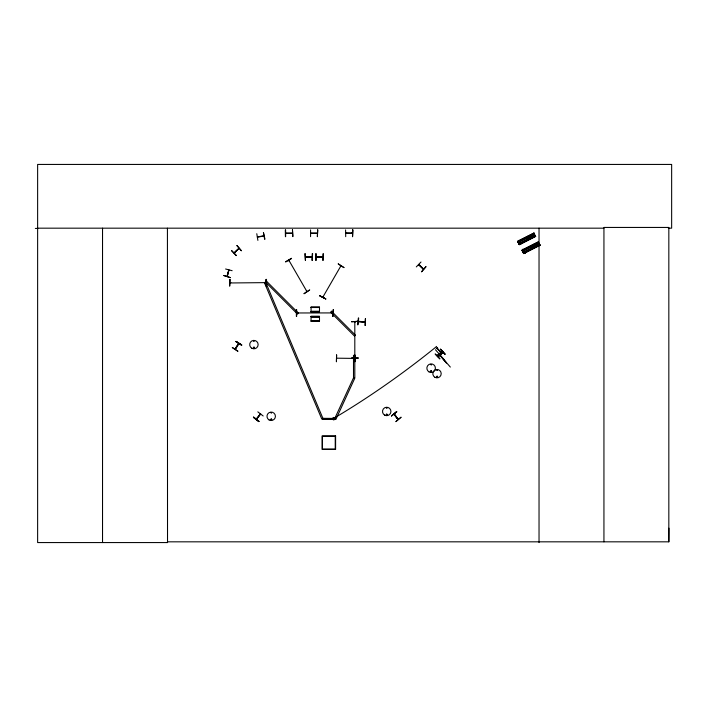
<?xml version="1.0" encoding="UTF-8"?>
<svg xmlns="http://www.w3.org/2000/svg" width="707" height="707" viewBox="0 0 707 707"><rect width="100%" height="100%" fill="white"/><g stroke="black" fill="none" stroke-linecap="round" stroke-linejoin="round"><path stroke-width="1.06" d="M668.345 228.175L671.65 228.175L671.65 164.431L37.63 164.431L37.63 542.569L167.524 542.569L167.435 541.827L668.831 541.827L668.928 528.156M341.127 266.018L340.73 266.636L341.066 266.124M228.971 269.994L227.274 276.349M423.44 269.287L418.641 264.621L423.334 269.181M418.791 264.391L419.083 265.037M423.431 269.181L423.14 268.527M439.71 354.039L440.143 354.56M440.302 353.615L440.611 353.968M357.963 324.787L358.688 318.07M357.715 324.769L358.343 318.035M365.086 322.251L358.467 321.632L365.112 321.941M354.773 357.751L355.038 357.132L355.073 357.866M270.746 419.463C272.107 418.226 271.179 420.665 270.852 419.666M387.091 407.957L386.367 408.045L387.047 407.868M386.261 414.62C387.622 413.383 386.702 415.822 386.367 414.823M387.348 414.788C386.225 412.437 385.872 416.405 387.25 414.921M430.483 371.325C432.18 369.354 431.491 373.278 430.554 371.484M430.678 371.325C432.039 369.841 431.12 373.04 430.793 371.131M431.491 364.759L430.952 364.344L431.137 364.998M437.341 370.247L436.661 370.061L437.386 370.159M436.555 376.822C437.766 375.435 437.226 378.192 436.626 376.928M437.668 376.822C434.955 378.784 437.324 374.904 437.447 376.389M354.773 321.853L354.808 322.463M354.773 357.282L354.808 357.892M355.073 357.742L355.073 357.274M518.761 243.128L518.576 242.722L519.353 242.793M523.118 251.966L522.888 251.515M225.595 268.996L232.135 270.701M227.018 276.296L228.723 269.906M227.583 274.979L228.591 271.232M336.603 358.184L354.693 358.414M340.509 266.459L340.774 265.956M257.339 236.925L263.994 235.767M235.343 349.32C244.481 335.48 233.381 350.372 235.714 348.834M235.157 349.037L238.568 343.399L238.559 344.079M306.705 291.708L306.529 290.939L306.909 291.584M253.601 340.907L254.113 341.41L253.76 340.801M253.398 347.455C254.237 350.257 254.785 345.405 253.336 347.915M254.326 347.985C254.034 346.068 252.92 349.081 254.317 347.862M270.887 412.614L271.461 413.056L270.967 412.561M271.771 419.79C271.391 417.05 269.712 421.328 271.788 419.622M323.276 418.942L322.533 419.233M394.073 414.09L398.138 419.401L393.976 414.214M397.723 418.791L397.608 418.853M260.574 414.09C248.007 430.263 269.287 402.796 256.208 419.021M305.442 256.933L306.122 256.862M311.451 256.88C314.447 257.233 302.888 257.207 306.149 257.065M322.86 257.154L322.153 256.88L322.905 256.871M285.725 233.16L292.486 233.124M266.177 282.897L265.443 282.933L266.035 282.933M310.594 233.16L317.355 233.124M297.461 313.201L296.71 313.21M345.696 233.16L346.448 233.16L345.696 233.398M351.697 233.124L352.448 233.124L351.839 233.089M319.794 295.915L325.847 298.928L319.811 295.88M323.117 296.613L322.852 297.134L340.862 265.929M323.364 296.754L323.081 297.249M340.836 266.53L341.066 266.044M241.635 345.157L236.005 341.401L241.608 345.193M288.615 260.379L288.96 260.963M306.37 291.196L306.599 291.602M358.378 321.323L359.059 321.385M234.079 252.788L238.931 248.184M239.037 248.502L234.238 252.965M258.921 421.345L253.627 417.148M257.825 411.854L263.172 415.981M322.153 256.88L316.285 257.233M322.224 256.88L316.162 257.198L322.816 257.056M322.905 257.109L316.162 257.198M229.996 282.659L230.747 282.659L230.014 282.933M230.137 282.968L266.159 282.623L265.567 282.933M352.493 233.469L345.829 233.124M297.32 313.245L296.71 312.971L332.811 312.918M416.308 266.901L420.992 262.032M425.968 266.76L421.505 271.85L425.897 266.698M231.507 250.729L236.182 255.607M235.254 251.957L238.073 249.288M523.153 251.948L523.595 251.162M436.608 346.403L435.335 347.517A245.541 66.423 -37.3 0 1 332.75 418.942M436.325 348.639L437.598 347.535M440.488 349.267L445.198 354.127M436.82 348.215L440.815 352.201L437.112 347.959M442.962 352.095L437.907 356.575L443.024 352.166M439.86 358.803L435.15 353.942L439.825 358.829M443.006 358.661L450.341 367.074M256.606 418.641L257.021 418.827M394.409 414.77L394.4 414.523M396.645 411.589L391.492 415.981M396.821 411.828L391.466 415.937L396.627 411.571M398.05 419.286L394.303 413.842M401.028 417.298L395.832 421.637L400.966 417.227M291.443 258.285L285.628 261.731M285.752 261.943L291.584 258.523M304.063 293.652L309.719 289.941L304.081 293.679M533.935 233.089L517.568 241.281L519.345 244.763L535.632 236.421M517.771 241.688L534.094 233.416M517.869 241.874L533.237 234.105M517.904 241.944L533.272 234.167M517.984 242.103L534.298 233.805M518.072 242.271L533.432 234.485L528.659 236.978M518.098 242.333L526.75 237.967M518.231 242.563L518.699 243.482M518.814 243.703L534.183 235.935L529.41 238.427M519.804 243.288L527.493 239.399M518.947 243.968L535.252 235.67M519.009 244.101L535.34 235.838M519.044 244.162L535.376 235.908M519.115 244.304L535.429 236.023M522.04 250.358L538.372 242.086M522.058 250.384L538.389 242.121M522.155 250.578L538.451 242.254M522.226 250.711L538.557 242.457L522.261 250.782M522.358 250.976L538.654 242.642M537.788 243.323L523.383 250.623L537.824 243.385M522.588 251.4L523.056 252.319M523.304 252.806L539.6 244.481M524.329 252.452L539.697 244.675M523.41 253.018L539.724 244.728M523.472 253.141L539.786 244.861M523.569 253.336L539.909 245.09M523.595 253.389L539.927 245.126M539.989 245.258L523.701 253.601L521.925 250.119L538.257 241.874L540.033 245.329M312.167 257.154L305.468 257.198M256.782 233.717L257.896 240.38M264.038 235.997L257.401 237.19M358.529 321.296L365.042 321.932L364.476 322.189M354.887 361.675L354.87 354.923L354.879 361.675M305.044 253.672L305.424 260.423L305.07 253.672M316.082 260.423L316.117 253.672M305.592 257.198L311.451 257.109M312.132 257.109L311.522 257.118L312.114 256.844M322.931 260.37L323.214 253.61L323.019 260.37M285.328 229.908L285.407 236.659M292.459 229.863L292.848 236.615L292.477 229.863M310.576 229.899L310.567 236.659M285.725 233.398L292.415 233.354M317.355 233.451L310.594 233.398L317.284 233.354M345.767 233.16L352.307 233.089M352.378 233.354L345.838 233.434M345.714 236.659L345.582 229.908M266.15 279.398L266.566 285.186L266.495 279.398M230.067 282.659L230.676 282.659L230.137 282.933M266.212 286.158L266.203 279.398L266.283 285.195M296.684 309.71L296.64 316.471M297.32 312.936L296.781 313.21L297.391 313.21M358.308 357.866L351.547 358.007M351.547 358.255L358.308 358.21M35.35 228.441L37.63 228.432M37.63 228.175L603.937 228.175M285.814 233.425L292.521 233.469M311.053 307.103L319.502 307.103M311.053 307.253L319.502 307.262M311.071 307.518L319.484 307.518M311.009 311.548L319.555 311.548M311.009 311.805L319.555 311.805M311.062 312.096L319.493 312.096M311.062 316.232L319.493 316.232M311.009 316.524L319.555 316.524M311.009 316.78L319.555 316.78M311.071 320.951L319.484 320.951M311.053 321.234L319.502 321.234M354.817 355.356L353.5 355.356L353.5 377.883L334.614 418.791M333.271 417.475L333.96 417.483M333.218 417.572L334.013 417.572M333.244 418.04L333.978 418.04M333.28 418.358L333.943 418.358M333.333 419.384L334.075 419.384M333.306 419.852L334.093 419.852M253.928 347.146L254.511 347.597M306.865 291.452L288.916 260.362M306.635 291.637L306.361 291.116M335.454 419.233L334.711 418.942M319.935 295.667L325.803 299.008M235.988 341.428L241.785 344.901M235.864 341.649L241.661 345.113M418.88 264.471L423.661 269.022M334.614 418.641L335.896 419.366L354.693 378.431L353.5 377.883L354.817 377.883L354.808 321.782L354.808 322.392M253.592 417.192L258.895 421.381M253.566 417.227L258.859 421.425M253.406 417.422L258.709 421.619M231.71 250.534L236.368 255.439M440.558 349.205L445.012 354.287L440.505 349.258M440.744 352.263L441.84 353.518M440.602 352.386L441.698 353.641M440.214 353.509L440.708 354.074M440.001 353.694L440.496 354.251M439.86 353.818L440.355 354.375M435.468 349.753L444.182 359.704M394.806 415.318L397.201 418.376M395.01 415.159L397.378 418.244M288.854 260.317L289.172 260.812M533.891 233.018L535.676 236.492M532.353 234.088L533.882 237.101M536.71 242.925L538.239 245.939M531.249 234.653L532.778 237.667M535.606 243.491L537.134 246.504M529.596 235.493L531.116 238.506M533.953 244.33L535.473 247.344M528.12 236.226L529.649 239.249M532.477 245.073L534.006 248.086M526.459 237.066L527.988 240.08M530.816 245.912L532.344 248.926M519.353 240.672L520.882 243.685M523.71 249.509L525.239 252.523M518.629 240.415L520.661 244.428M518.496 240.477L520.538 244.498M522.986 249.253L525.018 253.274M522.853 249.315L524.894 253.336M264.939 239.152L263.437 232.55L264.639 239.196M315.773 253.672L315.826 260.432M312.264 253.619L312.282 260.37M352.519 229.863L352.563 236.615M296.348 309.719L296.383 316.471M285.61 229.908L285.655 236.659M668.831 541.827L668.831 227.442L603.937 227.442L603.937 541.827M539.034 228.175L539.034 542.569M319.493 307.271L319.484 311.257L311.062 311.257L311.062 307.271M167.426 228.175L167.524 542.569M102.533 228.175L102.533 542.569M323.382 418.341L323.382 419.083L334.614 419.012L334.614 418.42L323.382 418.341M365.413 318.698L365.157 325.459L365.413 318.698M527.342 237.923C528.102 240.84 529.676 236.023 527.342 237.923M531.699 246.761C532.459 249.677 534.032 244.861 531.699 246.761M223.845 275.527L230.288 277.604L223.845 275.527M338.255 263.923L343.938 267.591L338.255 263.923M232.347 347.526L237.967 351.291L232.32 347.561M266.583 281.289L264.445 282.729L321.729 418.924L322.94 418.42L265.655 282.217L297.506 314.076L298.434 313.148L266.583 281.289M331.521 311.248L330.584 312.176L354.481 336.064L355.409 335.136L331.521 311.248M236.951 245.568L241.334 250.72L236.951 245.568M442.22 351.246L437.138 355.692L442.246 351.264M442.405 351.459L437.324 355.904L442.467 351.529M439.383 354.454L446.453 362.991L439.33 354.499M443.192 352.351L438.11 356.805L443.209 352.378M533.997 233.222L517.674 241.494L534.015 233.248M535.553 236.253L519.23 244.525L535.57 236.288M538.54 244.772L524.126 252.054L538.566 244.834M336.594 354.923L336.426 361.684L336.594 354.923M312.547 253.61L312.229 260.37L312.547 253.61M317.708 229.855L317.372 236.615L317.708 229.855M352.802 229.855L352.519 236.615L352.802 229.855M229.978 279.398L229.678 286.158L229.961 279.398M333.244 309.71L332.909 316.471L333.244 309.71M358.299 321.314L351.547 321.729L358.299 321.314M319.493 317.063L311.062 317.063L311.062 321.058L319.502 321.058L319.493 317.063M335.604 418.942L322.392 419.233L335.604 418.942M335.604 435.919L322.092 435.919L322.092 449.431L335.604 449.431L335.604 435.919M335.233 436.299L322.472 436.299L322.472 449.06L335.233 449.06L335.233 436.299M251.816 348.259A4.224 4.224 0 0 0 258.143 344.601A4.224 4.224 0 0 0 251.816 340.942A4.224 4.224 0 0 0 251.816 348.259M269.093 419.949A4.215 4.215 0 0 0 275.421 416.299A4.215 4.215 0 0 0 269.093 412.649A4.215 4.215 0 0 0 269.093 419.949M384.617 415.106A4.215 4.215 0 0 0 390.936 411.456A4.215 4.215 0 0 0 384.617 407.806A4.215 4.215 0 0 0 384.617 415.106M428.999 371.873A4.277 4.277 0 0 0 435.415 368.17A4.277 4.277 0 0 0 428.999 364.467A4.277 4.277 0 0 0 428.999 371.873M434.92 377.291A4.189 4.189 0 0 0 441.203 373.667A4.189 4.189 0 0 0 434.92 370.035A4.189 4.189 0 0 0 434.92 377.291"/></g></svg>
